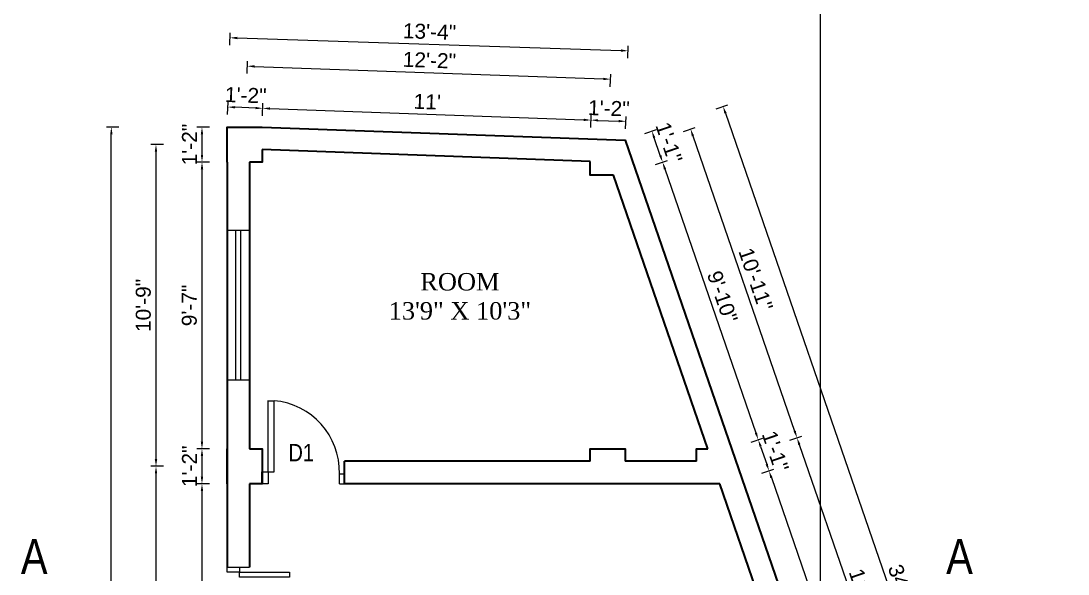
# Model space of a CAD drawing. Header units: inches. Extents: x 352731 to 371558, y -52658 to -39161.
# Drawn here: x 361743.7 to 362163.2, y -50395.4 to -50173.6 of the extents above; entities that cross this region are included whole.
import ezdxf

# ---------------------------------------------------------------- set-up
doc = ezdxf.new("R2010")
doc.units = ezdxf.units.IN
doc.header["$LTSCALE"] = 2
doc.header["$MEASUREMENT"] = 0
doc.header["$PDMODE"] = 34
doc.layers.get('0').update_dxf_attribs({"linetype": 'CONTINUOUS'})
doc.layers.get('DEFPOINTS').update_dxf_attribs({"color": 141, "linetype": 'CONTINUOUS'})
for name, color, linetype, lineweight in [('dimension', 160, 'CONTINUOUS', 15), ('door', 20, 'CONTINUOUS', 35), ('steps', 253, 'CONTINUOUS', 20)]:
    doc.layers.add(name, color=color, linetype=linetype, lineweight=lineweight)
doc.styles.add('Lettring Text', font='arial.ttf')
doc.styles.get("Standard").update_dxf_attribs({"font": 'ARIALN.TTF'})
doc.dimstyles.new('Copy of Standard', dxfattribs={"dimtxt": 6, "dimasz": 2.875, "dimexe": 2, "dimexo": 4, "dimgap": 2, "dimtad": 1, "dimdec": 0, "dimrnd": 1, "dimzin": 0, "dimdsep": 46, "dimlunit": 4, "dimtxsty": 'Lettring Text', "dimcen": 0.1, "dimclrd": 7, "dimclre": 7, "dimclrt": 7, "dimazin": 0, "dimtfac": 0.645, "dimtdec": 0, "dimtmove": 1, "dimatfit": 0, "dimfxl": 3, "dimfxlon": 1, "dimtfillclr": 256, "dimtolj": 1, "dimtzin": 0, "dimlwd": -1, "dimlwe": -1, "dimarcsym": 2})

# ---------------------------------------------------------------- blocks, each defined once
blk = doc.blocks.new('*D722')
at = {"layer": 'DEFPOINTS', "color": 0, "ltscale": 0.5, "transparency": 16777216}
for p in [(361826.59, -50208.12), (361826.3, -50216.17), (361840.3, -50216.17)]:
    blk.add_point(p, dxfattribs=at)
at = {"layer": 'steps', "color": 7, "ltscale": 0.5, "transparency": 16777216}
for p, q in [((361826.49, -50211.12), (361826.67, -50206.12)), ((361837.7, -50208.52), (361829.47, -50208.23)), ((361840.47, -50211.62), (361840.65, -50206.63))]:
    blk.add_line(p, q, dxfattribs=at)
for points in [[(361829.48, -50207.75), (361829.45, -50208.7), (361826.59, -50208.12)], [(361837.72, -50208.04), (361837.69, -50209), (361840.58, -50208.63)]]:
    blk.add_solid(points, dxfattribs=at)
at = {"layer": 'steps', "color": 7, "ltscale": 0.5, "transparency": 16777216, "insert": (361833.77, -50203.36), "char_height": 6, "attachment_point": 5, "rotation": 357.9379, "style": 'Lettring Text'}
blk.add_mtext('\\A1;1\'-2"', dxfattribs=at)
blk = doc.blocks.new('*D723')
at = {"layer": 'DEFPOINTS', "color": 0, "ltscale": 0.5, "transparency": 16777216}
for p in [(361972.09, -50213.36), (361840.3, -50216.17), (361971.8, -50221.41)]:
    blk.add_point(p, dxfattribs=at)
at = {"layer": 'steps', "color": 7, "ltscale": 0.5, "transparency": 16777216}
for p, q in [((361840.47, -50211.62), (361840.65, -50206.63)), ((361843.45, -50208.73), (361969.22, -50213.26)), ((361971.98, -50216.36), (361972.16, -50211.36))]:
    blk.add_line(p, q, dxfattribs=at)
for points in [[(361843.47, -50208.25), (361843.43, -50209.21), (361840.58, -50208.63)], [(361969.24, -50212.78), (361969.2, -50213.74), (361972.09, -50213.36)]]:
    blk.add_solid(points, dxfattribs=at)
at = {"layer": 'steps', "color": 7, "ltscale": 0.5, "transparency": 16777216, "insert": (361906.51, -50205.98), "char_height": 6, "attachment_point": 5, "rotation": 357.9379, "style": 'Lettring Text'}
blk.add_mtext("\\A1;11'", dxfattribs=at)
blk = doc.blocks.new('*D724')
at = {"layer": 'DEFPOINTS', "color": 0, "ltscale": 0.5, "transparency": 16777216}
for p in [(361986.07, -50213.86), (361971.8, -50221.41), (361985.8, -50221.41)]:
    blk.add_point(p, dxfattribs=at)
at = {"layer": 'steps', "color": 7, "ltscale": 0.5, "transparency": 16777216}
for p, q in [((361971.98, -50216.36), (361972.16, -50211.36)), ((361974.97, -50213.46), (361983.2, -50213.76)), ((361985.97, -50216.86), (361986.15, -50211.87))]:
    blk.add_line(p, q, dxfattribs=at)
for points in [[(361974.98, -50212.99), (361974.95, -50213.94), (361972.09, -50213.36)], [(361983.22, -50213.28), (361983.18, -50214.24), (361986.07, -50213.86)]]:
    blk.add_solid(points, dxfattribs=at)
at = {"layer": 'steps', "color": 7, "ltscale": 0.5, "transparency": 16777216, "insert": (361979.26, -50208.6), "char_height": 6, "attachment_point": 5, "rotation": 357.9379, "style": 'Lettring Text'}
blk.add_mtext('\\A1;1\'-2"', dxfattribs=at)
blk = doc.blocks.new('*D725')
at = {"layer": 'DEFPOINTS', "color": 0, "ltscale": 0.5, "transparency": 16777216}
for p in [(361979.93, -50196.96), (361833.3, -50223.17), (361978.8, -50228.41)]:
    blk.add_point(p, dxfattribs=at)
at = {"layer": 'steps', "color": 7, "ltscale": 0.5, "transparency": 16777216}
for p, q in [((361834.33, -50194.72), (361834.51, -50189.72)), ((361837.31, -50191.82), (361977.06, -50196.85)), ((361979.83, -50199.96), (361980.01, -50194.96))]:
    blk.add_line(p, q, dxfattribs=at)
for points in [[(361837.33, -50191.34), (361837.29, -50192.3), (361834.44, -50191.72)], [(361977.08, -50196.38), (361977.04, -50197.33), (361979.93, -50196.96)]]:
    blk.add_solid(points, dxfattribs=at)
at = {"layer": 'steps', "color": 7, "ltscale": 0.5, "transparency": 16777216, "insert": (361907.37, -50189.33), "char_height": 6, "attachment_point": 5, "rotation": 357.9379, "style": 'Lettring Text'}
blk.add_mtext('\\A1;12\'-2"', dxfattribs=at)
blk = doc.blocks.new('*D726')
at = {"layer": 'DEFPOINTS', "color": 0, "ltscale": 0.5, "transparency": 16777216}
for p in [(361986.98, -50185.58), (361826.3, -50216.17), (361985.8, -50221.41)]:
    blk.add_point(p, dxfattribs=at)
at = {"layer": 'steps', "color": 7, "ltscale": 0.5, "transparency": 16777216}
for p, q in [((361827.38, -50183.34), (361827.55, -50178.34)), ((361830.35, -50180.43), (361984.11, -50185.48)), ((361986.88, -50188.58), (361987.04, -50183.58))]:
    blk.add_line(p, q, dxfattribs=at)
for points in [[(361830.37, -50179.95), (361830.34, -50180.91), (361827.48, -50180.34)], [(361984.12, -50185), (361984.09, -50185.96), (361986.98, -50185.58)]]:
    blk.add_solid(points, dxfattribs=at)
at = {"layer": 'steps', "color": 7, "ltscale": 0.5, "transparency": 16777216, "insert": (361907.4, -50177.89), "char_height": 6, "attachment_point": 5, "rotation": 358.1187, "style": 'Lettring Text'}
blk.add_mtext('\\A1;13\'-4"', dxfattribs=at)
blk = doc.blocks.new('*D732')
at = {"layer": 'DEFPOINTS', "color": 0, "ltscale": 0.5, "transparency": 16777216}
for p in [(361978.8, -50228.41), (362054.64, -50340.74), (362021.43, -50352.18)]:
    blk.add_point(p, dxfattribs=at)
at = {"layer": 'steps', "color": 7, "ltscale": 0.5, "transparency": 16777216}
for p, q in [((362009.17, -50217.95), (362013.9, -50216.32)), ((362012.95, -50219.69), (362053.7, -50338.02)), ((362051.8, -50341.72), (362056.53, -50340.09))]:
    blk.add_line(p, q, dxfattribs=at)
for points in [[(362013.4, -50219.53), (362012.49, -50219.85), (362012.01, -50216.97)], [(362054.16, -50337.87), (362053.25, -50338.18), (362054.64, -50340.74)]]:
    blk.add_solid(points, dxfattribs=at)
at = {"layer": 'steps', "color": 7, "ltscale": 0.5, "transparency": 16777216, "insert": (362038.11, -50277.21), "char_height": 6, "attachment_point": 5, "rotation": 289.0044, "style": 'Lettring Text'}
blk.add_mtext('\\A1;10\'-11"', dxfattribs=at)
blk = doc.blocks.new('*D736')
at = {"layer": 'DEFPOINTS', "color": 0, "ltscale": 0.5, "transparency": 16777216}
for p in [(361826.3, -50216.17), (361816.24, -50230.17), (361826.3, -50230.17)]:
    blk.add_point(p, dxfattribs=at)
at = {"layer": 'steps', "color": 7, "ltscale": 0.5, "transparency": 16777216}
for p, q in [((361819.24, -50216.17), (361814.24, -50216.17)), ((361816.24, -50219.04), (361816.24, -50227.29)), ((361819.24, -50230.17), (361814.24, -50230.17))]:
    blk.add_line(p, q, dxfattribs=at)
for points in [[(361815.76, -50219.04), (361816.72, -50219.04), (361816.24, -50216.17)], [(361815.76, -50227.29), (361816.72, -50227.29), (361816.24, -50230.17)]]:
    blk.add_solid(points, dxfattribs=at)
at = {"layer": 'steps', "color": 7, "ltscale": 0.5, "transparency": 16777216, "insert": (361811.23, -50223.17), "char_height": 6, "attachment_point": 5, "rotation": 90, "style": 'Lettring Text'}
blk.add_mtext('\\A1;1\'-2"', dxfattribs=at)
blk = doc.blocks.new('*D737')
at = {"layer": 'DEFPOINTS', "color": 0, "ltscale": 0.5, "transparency": 16777216}
for p in [(361826.3, -50230.17), (361816.24, -50345.18), (361826.3, -50345.18)]:
    blk.add_point(p, dxfattribs=at)
at = {"layer": 'steps', "color": 7, "ltscale": 0.5, "transparency": 16777216}
for p, q in [((361819.24, -50230.17), (361814.24, -50230.17)), ((361816.24, -50233.04), (361816.24, -50342.31)), ((361819.24, -50345.18), (361814.24, -50345.18))]:
    blk.add_line(p, q, dxfattribs=at)
for points in [[(361815.76, -50233.04), (361816.72, -50233.04), (361816.24, -50230.17)], [(361815.76, -50342.31), (361816.72, -50342.31), (361816.24, -50345.18)]]:
    blk.add_solid(points, dxfattribs=at)
at = {"layer": 'steps', "color": 7, "ltscale": 0.5, "transparency": 16777216, "insert": (361811.18, -50287.67), "char_height": 6, "attachment_point": 5, "rotation": 90, "style": 'Lettring Text'}
blk.add_mtext('\\A1;9\'-7"', dxfattribs=at)
blk = doc.blocks.new('*D738')
at = {"layer": 'DEFPOINTS', "color": 0, "ltscale": 0.5, "transparency": 16777216}
for p in [(361826.3, -50345.18), (361816.24, -50359.18), (361826.3, -50359.18)]:
    blk.add_point(p, dxfattribs=at)
at = {"layer": 'steps', "color": 7, "ltscale": 0.5, "transparency": 16777216}
for p, q in [((361819.24, -50345.18), (361814.24, -50345.18)), ((361816.24, -50348.06), (361816.24, -50356.31)), ((361819.24, -50359.18), (361814.24, -50359.18))]:
    blk.add_line(p, q, dxfattribs=at)
for points in [[(361815.76, -50348.06), (361816.72, -50348.06), (361816.24, -50345.18)], [(361815.76, -50356.31), (361816.72, -50356.31), (361816.24, -50359.18)]]:
    blk.add_solid(points, dxfattribs=at)
at = {"layer": 'steps', "color": 7, "ltscale": 0.5, "transparency": 16777216, "insert": (361811.23, -50352.18), "char_height": 6, "attachment_point": 5, "rotation": 90, "style": 'Lettring Text'}
blk.add_mtext('\\A1;1\'-2"', dxfattribs=at)
blk = doc.blocks.new('*D739')
at = {"layer": 'DEFPOINTS', "color": 0, "ltscale": 0.5, "transparency": 16777216}
for p in [(361826.3, -50359.18), (361816.24, -50474.18), (361826.3, -50474.18)]:
    blk.add_point(p, dxfattribs=at)
at = {"layer": 'steps', "color": 7, "ltscale": 0.5, "transparency": 16777216}
for p, q in [((361819.24, -50359.18), (361814.24, -50359.18)), ((361816.24, -50362.06), (361816.24, -50471.31)), ((361819.24, -50474.18), (361814.24, -50474.18))]:
    blk.add_line(p, q, dxfattribs=at)
for points in [[(361815.76, -50362.06), (361816.72, -50362.06), (361816.24, -50359.18)], [(361815.76, -50471.31), (361816.72, -50471.31), (361816.24, -50474.18)]]:
    blk.add_solid(points, dxfattribs=at)
at = {"layer": 'steps', "color": 7, "ltscale": 0.5, "transparency": 16777216, "insert": (361811.18, -50416.68), "char_height": 6, "attachment_point": 5, "rotation": 90, "style": 'Lettring Text'}
blk.add_mtext('\\A1;9\'-7"', dxfattribs=at)
blk = doc.blocks.new('*D743')
at = {"layer": 'DEFPOINTS', "color": 0, "ltscale": 0.5, "transparency": 16777216}
for p in [(361833.3, -50223.17), (361797.81, -50352.18), (361833.3, -50352.18)]:
    blk.add_point(p, dxfattribs=at)
at = {"layer": 'steps', "color": 7, "ltscale": 0.5, "transparency": 16777216}
for p, q in [((361800.81, -50223.17), (361795.81, -50223.17)), ((361797.81, -50226.04), (361797.81, -50349.31)), ((361800.81, -50352.18), (361795.81, -50352.18))]:
    blk.add_line(p, q, dxfattribs=at)
for points in [[(361797.33, -50226.04), (361798.29, -50226.04), (361797.81, -50223.17)], [(361797.33, -50349.31), (361798.29, -50349.31), (361797.81, -50352.18)]]:
    blk.add_solid(points, dxfattribs=at)
at = {"layer": 'steps', "color": 7, "ltscale": 0.5, "transparency": 16777216, "insert": (361792.75, -50287.67), "char_height": 6, "attachment_point": 5, "rotation": 90, "style": 'Lettring Text'}
blk.add_mtext('\\A1;10\'-9"', dxfattribs=at)
blk = doc.blocks.new('*D744')
at = {"layer": 'DEFPOINTS', "color": 0, "ltscale": 0.5, "transparency": 16777216}
for p in [(361833.3, -50352.18), (361797.81, -50481.18), (361833.3, -50481.18)]:
    blk.add_point(p, dxfattribs=at)
at = {"layer": 'steps', "color": 7, "ltscale": 0.5, "transparency": 16777216}
for p, q in [((361800.81, -50352.18), (361795.81, -50352.18)), ((361797.81, -50355.06), (361797.81, -50478.31)), ((361800.81, -50481.18), (361795.81, -50481.18))]:
    blk.add_line(p, q, dxfattribs=at)
for points in [[(361797.33, -50355.06), (361798.29, -50355.06), (361797.81, -50352.18)], [(361797.33, -50478.31), (361798.29, -50478.31), (361797.81, -50481.18)]]:
    blk.add_solid(points, dxfattribs=at)
at = {"layer": 'steps', "color": 7, "ltscale": 0.5, "transparency": 16777216, "insert": (361792.75, -50416.68), "char_height": 6, "attachment_point": 5, "rotation": 90, "style": 'Lettring Text'}
blk.add_mtext('\\A1;10\'-9"', dxfattribs=at)
blk = doc.blocks.new('*D746')
at = {"layer": 'DEFPOINTS', "color": 0, "ltscale": 0.5, "transparency": 16777216}
for p in [(361779.92, -50216.17), (361826.3, -50216.17), (361826.3, -50617.18)]:
    blk.add_point(p, dxfattribs=at)
at = {"layer": 'steps', "color": 7, "ltscale": 0.5, "transparency": 16777216}
for p, q in [((361782.92, -50216.17), (361777.92, -50216.17)), ((361779.92, -50614.31), (361779.92, -50219.04)), ((361782.92, -50617.18), (361777.92, -50617.18))]:
    blk.add_line(p, q, dxfattribs=at)
for points in [[(361779.45, -50219.04), (361780.4, -50219.04), (361779.92, -50216.17)], [(361779.45, -50614.31), (361780.4, -50614.31), (361779.92, -50617.18)]]:
    blk.add_solid(points, dxfattribs=at)
at = {"layer": 'steps', "color": 7, "ltscale": 0.5, "transparency": 16777216, "insert": (361774.86, -50416.67), "char_height": 6, "attachment_point": 5, "rotation": 90, "style": 'Lettring Text'}
blk.add_mtext('\\A1;33\'-5"', dxfattribs=at)
blk = doc.blocks.new('*D747')
at = {"layer": 'DEFPOINTS', "color": 0, "ltscale": 0.5, "transparency": 16777216}
for p in [(361985.8, -50235.41), (362039.12, -50341.5), (362028.43, -50345.18)]:
    blk.add_point(p, dxfattribs=at)
at = {"layer": 'steps', "color": 7, "ltscale": 0.5, "transparency": 16777216}
for p, q in [((361997.96, -50231.22), (362002.69, -50229.59)), ((362001.74, -50232.96), (362038.18, -50338.78)), ((362036.28, -50342.48), (362041.01, -50340.85))]:
    blk.add_line(p, q, dxfattribs=at)
for points in [[(362002.19, -50232.81), (362001.28, -50233.12), (362000.8, -50230.24)], [(362038.63, -50338.63), (362037.73, -50338.94), (362039.12, -50341.5)]]:
    blk.add_solid(points, dxfattribs=at)
at = {"layer": 'steps', "color": 7, "ltscale": 0.5, "transparency": 16777216, "insert": (362024.75, -50284.22), "char_height": 6, "attachment_point": 5, "rotation": 289.0044, "style": 'Lettring Text'}
blk.add_mtext('\\A1;9\'-10"', dxfattribs=at)
blk = doc.blocks.new('*D748')
at = {"layer": 'DEFPOINTS', "color": 0, "ltscale": 0.5, "transparency": 16777216}
for p in [(362028.43, -50345.18), (362043.43, -50354.02), (362028.43, -50359.18)]:
    blk.add_point(p, dxfattribs=at)
at = {"layer": 'steps', "color": 7, "ltscale": 0.5, "transparency": 16777216}
for p, q in [((362036.28, -50342.48), (362041.01, -50340.85)), ((362040.05, -50344.22), (362042.49, -50351.3)), ((362040.59, -50354.99), (362045.32, -50353.36))]:
    blk.add_line(p, q, dxfattribs=at)
for points in [[(362040.51, -50344.06), (362039.6, -50344.37), (362039.12, -50341.5)], [(362042.94, -50351.14), (362042.04, -50351.45), (362043.43, -50354.02)]]:
    blk.add_solid(points, dxfattribs=at)
at = {"layer": 'steps', "color": 7, "ltscale": 0.5, "transparency": 16777216, "insert": (362046.01, -50346.13), "char_height": 6, "attachment_point": 5, "rotation": 289.0044, "style": 'Lettring Text'}
blk.add_mtext('\\A1;1\'-1"', dxfattribs=at)
blk = doc.blocks.new('*D749')
at = {"layer": 'DEFPOINTS', "color": 0, "ltscale": 0.5, "transparency": 16777216}
for p in [(362028.43, -50359.18), (362083.55, -50470.5), (362072.86, -50474.18)]:
    blk.add_point(p, dxfattribs=at)
at = {"layer": 'steps', "color": 7, "ltscale": 0.5, "transparency": 16777216}
for p, q in [((362040.59, -50354.99), (362045.32, -50353.36)), ((362044.36, -50356.73), (362082.61, -50467.78)), ((362080.71, -50471.48), (362085.44, -50469.85))]:
    blk.add_line(p, q, dxfattribs=at)
for points in [[(362044.82, -50356.58), (362043.91, -50356.89), (362043.43, -50354.02)], [(362083.06, -50467.63), (362082.16, -50467.94), (362083.55, -50470.5)]]:
    blk.add_solid(points, dxfattribs=at)
at = {"layer": 'steps', "color": 7, "ltscale": 0.5, "transparency": 16777216, "insert": (362068.28, -50410.61), "char_height": 6, "attachment_point": 5, "rotation": 289.0044, "style": 'Lettring Text'}
blk.add_mtext('\\A1;10\'-3"', dxfattribs=at)
blk = doc.blocks.new('*D753')
at = {"layer": 'DEFPOINTS', "color": 0, "ltscale": 0.5, "transparency": 16777216}
for p in [(361996.49, -50217.73), (361985.8, -50221.41), (361985.8, -50235.41)]:
    blk.add_point(p, dxfattribs=at)
at = {"layer": 'steps', "color": 7, "ltscale": 0.5, "transparency": 16777216}
for p, q in [((361993.65, -50218.7), (361998.38, -50217.08)), ((361999.86, -50227.52), (361997.42, -50220.45)), ((361997.96, -50231.22), (362002.69, -50229.59))]:
    blk.add_line(p, q, dxfattribs=at)
for points in [[(361997.88, -50220.29), (361996.97, -50220.6), (361996.49, -50217.73)], [(362000.32, -50227.37), (361999.41, -50227.68), (362000.8, -50230.24)]]:
    blk.add_solid(points, dxfattribs=at)
at = {"layer": 'steps', "color": 7, "ltscale": 0.5, "transparency": 16777216, "insert": (362003.38, -50222.35), "char_height": 6, "attachment_point": 5, "rotation": 289.0044, "style": 'Lettring Text'}
blk.add_mtext('\\A1;1\'-1"', dxfattribs=at)
blk = doc.blocks.new('*D754')
at = {"layer": 'DEFPOINTS', "color": 0, "ltscale": 0.5, "transparency": 16777216}
for p in [(362021.43, -50352.18), (362099.07, -50469.74), (362065.86, -50481.18)]:
    blk.add_point(p, dxfattribs=at)
at = {"layer": 'steps', "color": 7, "ltscale": 0.5, "transparency": 16777216}
for p, q in [((362051.8, -50341.72), (362056.53, -50340.09)), ((362055.57, -50343.46), (362098.13, -50467.02)), ((362096.23, -50470.72), (362100.96, -50469.09))]:
    blk.add_line(p, q, dxfattribs=at)
for points in [[(362056.03, -50343.31), (362055.12, -50343.62), (362054.64, -50340.74)], [(362098.58, -50466.87), (362097.68, -50467.18), (362099.07, -50469.74)]]:
    blk.add_solid(points, dxfattribs=at)
at = {"layer": 'steps', "color": 7, "ltscale": 0.5, "transparency": 16777216, "insert": (362081.59, -50403.61), "char_height": 6, "attachment_point": 5, "rotation": 289.0044, "style": 'Lettring Text'}
blk.add_mtext('\\A1;11\'-4"', dxfattribs=at)
blk = doc.blocks.new('*D756')
at = {"layer": 'DEFPOINTS', "color": 0, "ltscale": 0.5, "transparency": 16777216}
for p in [(361985.8, -50221.41), (362161.35, -50603.66), (362122.11, -50617.18)]:
    blk.add_point(p, dxfattribs=at)
at = {"layer": 'steps', "color": 7, "ltscale": 0.5, "transparency": 16777216}
for p, q in [((362022.21, -50208.87), (362026.94, -50207.24)), ((362025.98, -50210.61), (362160.42, -50600.95)), ((362158.52, -50604.64), (362163.25, -50603.01))]:
    blk.add_line(p, q, dxfattribs=at)
for points in [[(362026.43, -50210.45), (362025.53, -50210.77), (362025.05, -50207.89)], [(362160.87, -50600.79), (362159.96, -50601.1), (362161.35, -50603.66)]]:
    blk.add_solid(points, dxfattribs=at)
at = {"layer": 'steps', "color": 7, "ltscale": 0.5, "transparency": 16777216, "insert": (362097.99, -50404.13), "char_height": 6, "attachment_point": 5, "rotation": 289.0044, "style": 'Lettring Text'}
blk.add_mtext('\\A1;34\'-11"', dxfattribs=at)

msp = doc.modelspace()

# ---------------------------------------------------------------- linework, layer by layer
at = {"ltscale": 0.5}
for p, q in [((361835.3, -50257.67), (361826.3, -50257.67)), ((361829.8, -50317.67), (361829.8, -50257.67)), ((361831.8, -50317.67), (361831.8, -50257.67)), ((361835.3, -50317.67), (361826.3, -50317.67)), ((361826.3, -50392.68), (361835.3, -50392.68))]:
    msp.add_line(p, q, dxfattribs=at)
msp.add_xline((362064.05, -49841.15), (0, 1), dxfattribs=at)
at = {"layer": 'dimension', "ltscale": 7}
for p, q in [((361842.7, -50354.38), (361842.7, -50325.77)), ((361842.7, -50325.87), (361845.1, -50325.87)), ((361845.1, -50354.38), (361845.1, -50325.87)), ((361840.3, -50354.38), (361842.7, -50354.38)), ((361842.7, -50354.38), (361842.7, -50359.18)), ((361842.7, -50354.38), (361845.1, -50354.38)), ((361871.3, -50359.18), (361871.3, -50355.18)), ((361871.3, -50355.18), (361873.3, -50355.18)), ((361873.3, -50359.18), (361873.3, -50355.18)), ((361842.7, -50359.18), (361840.3, -50359.18)), ((361871.3, -50359.18), (361873.3, -50359.18))]:
    msp.add_line(p, q, dxfattribs=at)
msp.add_arc((361842.7, -50354.38), 28.61, 358.3977, 85.1882, dxfattribs=at)
at = {"layer": 'door', "ltscale": 0.5}
for p, q in [((361971.8, -50229.91), (361840.3, -50225.18)), ((361826.3, -50230.17), (361826.3, -50392.68)), ((361835.3, -50230.17), (361835.3, -50345.18)), ((362018.91, -50345.18), (361981.11, -50235.41)), ((361971.8, -50350.18), (361873.3, -50350.18)), ((361873.3, -50359.18), (361873.3, -50350.18)), ((362014.43, -50350.18), (361985.8, -50350.18)), ((361840.3, -50359.18), (361840.3, -50354.38)), ((361835.3, -50359.18), (361835.3, -50392.68)), ((362023.73, -50359.18), (361873.3, -50359.18)), ((362063.34, -50474.18), (362023.73, -50359.18))]:
    msp.add_line(p, q, dxfattribs=at)
for points in [[(361826.3, -50230.17), (361826.3, -50216.17), (361840.3, -50216.17)], [(361840.3, -50216.17), (361985.8, -50221.41), (362122.11, -50617.18)], [(361840.3, -50225.18), (361840.3, -50230.17), (361835.3, -50230.17)], [(361981.11, -50235.41), (361971.8, -50235.41), (361971.8, -50229.91)], [(361826.3, -50359.18), (361826.3, -50345.18)], [(361835.3, -50345.18), (361840.3, -50345.18), (361840.3, -50359.18), (361835.3, -50359.18)], [(361971.8, -50350.18), (361971.8, -50345.18), (361985.8, -50345.18), (361985.8, -50350.18)], [(362014.43, -50350.18), (362014.43, -50345.18), (362018.91, -50345.18)], [(361985.8, -50359.18), (361985.8, -50359.18), (361971.8, -50359.18)], [(362023.73, -50359.18), (362014.43, -50359.18)]]:
    msp.add_lwpolyline(points, dxfattribs=at)
at = {"layer": 'steps', "color": 7, "ltscale": 0.3}
for points in [[(361831.3, -50392.68), (361831.3, -50394.68), (361826.3, -50394.68), (361826.3, -50392.68)], [(361831.3, -50394.68), (361851.3, -50394.68), (361851.3, -50396.68), (361831.3, -50396.68)]]:
    msp.add_lwpolyline(points, close=True, dxfattribs=at)

# ---------------------------------------------------------------- texts
at = {"color": 7, "linetype": 'ByBlock', "lineweight": 5, "char_height": 14, "width": 26.5803, "attachment_point": 3}
for insert in [(361754.37, -50381.34), (362125.11, -50381.34)]:
    msp.add_mtext('A', dxfattribs=dict(at, insert=insert))
at = {"layer": 'steps', "color": 7, "ltscale": 0.3, "insert": (361919.58, -50274.67), "char_height": 7, "width": 55.268, "attachment_point": 2}
msp.add_mtext('{\\fTimes New Roman|b0|i0|c0|p18;ROOM\\P13\'9" X 10\'3"}', dxfattribs=at)
at = {"layer": 'steps', "color": 7, "ltscale": 0.3, "insert": (361856, -50350.2), "char_height": 7, "attachment_point": 8}
msp.add_mtext_dynamic_manual_height_columns('{\\W1;D1}', width=18.6213, gutter_width=40, heights=[0], dxfattribs=at)

# ---------------------------------------------------------------- dimensions: what is measured, and where the dimension line sits
at = {"layer": 'steps', "ltscale": 0.5}
for p1, p2, distance, picture, middle in [((361826.3, -50216.17), (361985.8, -50221.41), 35.85, '*D726', (361907.4, -50177.89)), ((361833.3, -50223.17), (361978.8, -50228.41), 31.47, '*D725', (361907.37, -50189.33)), ((361985.8, -50221.41), (362122.11, -50617.18), 41.51, '*D756', (362097.99, -50404.13)), ((361978.8, -50228.41), (362021.43, -50352.18), 35.12, '*D732', (362038.11, -50277.21))]:
    dim = msp.add_aligned_dim(p1=p1, p2=p2, distance=distance, dimstyle='Copy of Standard', dxfattribs=at)
    dim.commit()
    dim.dimension.update_dxf_attribs({"geometry": picture, "text_midpoint": middle})
for base, p1, p2, angle, picture, middle in [((361826.59, -50208.12), (361840.3, -50216.17), (361826.3, -50216.17), 177.9379, '*D722', (361833.59, -50208.37)), ((361986.07, -50213.86), (361971.8, -50221.41), (361985.8, -50221.41), 177.9379, '*D724', (361979.08, -50213.61)), ((361816.24, -50230.17), (361826.3, -50216.17), (361826.3, -50230.17), 90, '*D736', (361816.24, -50223.17)), ((361996.49, -50217.73), (361985.8, -50235.41), (361985.8, -50221.41), 109.0044, '*D753', (361998.64, -50223.99)), ((362043.43, -50354.02), (362028.43, -50345.18), (362028.43, -50359.18), 109.0044, '*D748', (362041.27, -50347.76)), ((361816.24, -50359.18), (361826.3, -50345.18), (361826.3, -50359.18), 90, '*D738', (361816.24, -50352.18))]:
    dim = msp.add_linear_dim(base=base, p1=p1, p2=p2, angle=angle, dimstyle='Copy of Standard', dxfattribs=at)
    dim.commit()
    dim.dimension.update_dxf_attribs({"geometry": picture, "text_midpoint": middle, "dimtype": 160})
for base, p1, p2, angle, picture, middle in [((361972.09, -50213.36), (361840.3, -50216.17), (361971.8, -50221.41), 177.9379, '*D723', (361906.51, -50205.98)), ((361779.92, -50216.17), (361826.3, -50617.18), (361826.3, -50216.17), 90, '*D746', (361774.86, -50416.67)), ((361797.81, -50352.18), (361833.3, -50223.17), (361833.3, -50352.18), 90, '*D743', (361792.75, -50287.67)), ((361816.24, -50345.18), (361826.3, -50230.17), (361826.3, -50345.18), 90, '*D737', (361811.18, -50287.67)), ((362039.12, -50341.5), (361985.8, -50235.41), (362028.43, -50345.18), 109.0044, '*D747', (362024.75, -50284.22)), ((362099.07, -50469.74), (362021.43, -50352.18), (362065.86, -50481.18), 109.0044, '*D754', (362081.59, -50403.61)), ((361797.81, -50481.18), (361833.3, -50352.18), (361833.3, -50481.18), 90, '*D744', (361792.75, -50416.68)), ((362083.55, -50470.5), (362028.43, -50359.18), (362072.86, -50474.18), 109.0044, '*D749', (362068.28, -50410.61)), ((361816.24, -50474.18), (361826.3, -50359.18), (361826.3, -50474.18), 90, '*D739', (361811.18, -50416.68))]:
    dim = msp.add_linear_dim(base=base, p1=p1, p2=p2, angle=angle, dimstyle='Copy of Standard', dxfattribs=at)
    dim.commit()
    dim.dimension.update_dxf_attribs({"geometry": picture, "text_midpoint": middle})

doc.saveas('drawing.dxf')
